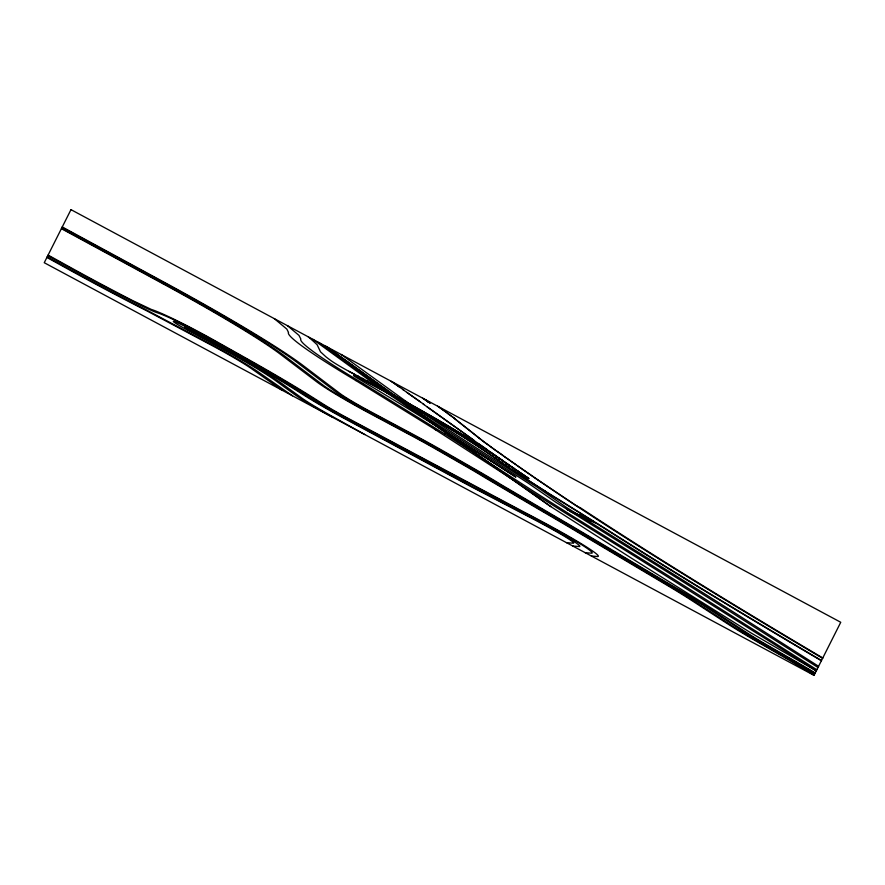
<?xml version="1.0" encoding="UTF-8"?>
<svg xmlns="http://www.w3.org/2000/svg" width="885" height="885" viewBox="0 0 885 885"><rect width="100%" height="100%" fill="white"/><g stroke="black" fill="none" stroke-linecap="round" stroke-linejoin="round"><path stroke-width="1.33" d="M566.5 542.671L573.237 543.191A29.692 2.024 28.2 0 0 554.972 530.823L554.818 530.735A66.375 4.513 28.2 0 0 527.659 516.132L471.86 487.06L345.338 419.025A66.375 4.513 28.2 0 1 304.296 395.385L295.601 389.876A143.237 9.746 28.2 0 0 241.096 357.673L206.581 338.258A29.692 2.024 28.2 0 0 184.666 326.853L187.2 329.22L215.11 344.199A89.086 6.062 28.2 0 1 281.397 383.216L301.188 397.597A50.655 3.44 28.2 0 0 329.629 414.921L364.797 434.546M572.706 546.001L579.288 546.521A36.683 2.5 28.2 0 0 556.72 531.243L556.577 531.155A73.366 4.989 28.2 0 0 526.553 515.015L471.816 486.496L345.681 418.671A59.395 4.038 28.2 0 1 308.953 397.52L300.225 391.978A150.229 10.222 28.2 0 0 243.065 358.204L209.159 339.143A36.683 2.5 28.2 0 0 177.476 322.815A13.972 0.951 28.2 0 0 174.046 322.162A13.972 0.951 28.2 0 0 185.131 328.789L214.778 344.696A80.358 5.465 28.2 0 1 274.56 379.886L294.152 394.135A59.395 4.038 28.2 0 0 327.505 414.434L333.037 417.521M585.151 552.671L591.39 553.169A50.655 3.44 28.2 0 0 560.227 532.073L560.072 531.985A87.338 5.941 28.2 0 0 524.34 512.78L346.367 417.963A45.412 3.086 28.2 0 1 318.279 401.79L309.451 396.192A164.201 11.173 28.2 0 0 246.981 359.266L213.163 340.26A50.655 3.44 28.2 0 0 157.519 312.836A34.935 2.378 28.2 0 1 136.356 303.168A164.201 11.173 28.2 0 1 70.457 268.122L47.823 255.621M591.379 556.012L597.441 556.499A57.647 3.916 28.2 0 0 561.975 532.493L561.831 532.405A94.33 6.416 28.2 0 0 523.234 511.652L346.71 417.609A38.431 2.611 28.2 0 1 322.948 403.925L314.075 398.294A171.181 11.638 28.2 0 0 248.939 359.797L215.121 340.791A57.647 3.916 28.2 0 0 151.379 309.462L132.96 300.734A155.461 10.576 28.2 0 1 72.105 268.343L48.1 255.079M567.019 509.461L582.064 516.364M588.359 519.76L591.058 521.464L579.575 514.782L594.41 522.028L542.715 489.969L545.105 491.087M567.119 509.528L582.275 516.486M585.571 517.99L594.499 522.095M570.128 511.397L597.452 523.964L604.068 528.168A1066.823 72.559 28.2 0 0 801.168 648.805L821.38 660.741M576.6 505.999L580.405 507.802A1027.54 69.893 28.2 0 0 820.55 656.626L822.784 657.953M428.019 401.956L430.132 403.007M527.969 478.077L529.053 478.641L527.714 477.812M348.801 371.28L358.724 376.457M356.965 375.605L359.067 376.711M358.989 376.601L363.757 379.101M362.231 378.371L368.304 381.49M367.01 380.882L377.198 386.214M371.523 383.194L372.873 383.913M375.848 385.561L377.452 386.424A147.596 10.034 28.2 0 1 477.115 443.651L477.8 444.082M527.947 478.132L522.57 474.592M62.249 226.969L165.141 282.757M62.038 227.401L164.466 282.934M61.607 228.253L163.271 283.377M61.397 228.673L162.63 283.565M47.17 256.916L66.486 267.58A185.164 12.589 28.2 0 0 146.479 310.004L213.982 345.891A59.395 4.038 28.2 0 1 258.177 371.899L292.481 395.783M46.905 257.458L64.837 267.358A193.892 13.186 28.2 0 0 147.762 311.354L213.65 346.389A50.655 3.44 28.2 0 1 251.34 368.569L281.861 390.086M527.482 477.878L526.276 477.103M816.28 670.874L750.602 632.686L630.972 557.882L550.724 506.563L376.866 384.444L318.655 342.418M821.501 660.498L802.894 649.501A1063.383 72.327 28.2 0 1 606.435 529.252L559.364 499.892A262.004 17.822 28.2 0 1 516.807 472.767L515.247 471.838M822.596 658.329L817.961 655.586A1032.795 70.247 28.2 0 1 536.664 479.15L534.164 477.435M815.229 672.943L814.72 672.633A101.355 6.892 28.2 0 0 799.952 663.971L769.375 646.349A73.366 4.989 28.2 0 1 746.011 632.189L712.126 610.13A153.713 10.454 28.2 0 0 680.842 590.804L585.494 534.164A363.292 24.714 28.2 0 0 552.096 514.583L501.629 484.958A101.31 6.892 28.2 0 0 475.865 469.681L447.544 453.452A101.332 6.892 28.2 0 0 411.757 433.672L370.926 411.857A38.431 2.611 28.2 0 1 339.807 393.371L303.135 365.538A188.649 12.832 28.2 0 0 165.384 282.89M816.302 670.819L694.526 593.979A1718.836 116.909 28.2 0 0 623.416 549.22L572.717 517.648A901.339 61.308 28.2 0 1 514.251 480.61L435.143 429.524M816.844 669.735L703.94 598.293A1732.797 117.86 28.2 0 0 632.244 553.169L581.545 521.597A887.522 60.368 28.2 0 1 523.997 485.135L444.878 434.048M814.963 673.474L814.908 673.441A94.319 6.416 28.2 0 0 797.23 662.998L766.642 645.375A80.336 5.465 28.2 0 1 741.066 629.877L707.17 607.818A146.733 9.978 28.2 0 0 677.313 589.366L581.655 532.538A349.398 23.762 28.2 0 0 549.552 513.709L497.293 483.033A94.319 6.416 28.2 0 0 473.309 468.807L426.094 441.98L370.837 412.344A45.412 3.086 28.2 0 1 334.065 390.506L297.393 362.673A181.668 12.357 28.2 0 0 164.743 283.089M362.972 383.459L445.221 434.269M355.516 380.34L435.641 429.844M817.983 667.478L722.746 606.933A1760.796 119.763 28.2 0 0 649.9 561.079L556.123 502.47L527.77 482.856L452.423 434.203A865.984 58.897 28.2 0 1 393.139 394.865L327.439 347.13M544.64 490.887L516.143 472.446M814.388 674.635L812.419 673.408A80.369 5.465 28.2 0 0 791.787 661.062L761.2 643.439A94.33 6.416 28.2 0 1 731.165 625.241L697.28 603.183A132.728 9.027 28.2 0 0 670.266 586.489L574.918 529.849A342.384 23.287 28.2 0 0 543.445 511.397L488.62 479.183A80.38 5.465 28.2 0 0 468.198 467.059L439.867 450.83A80.347 5.465 28.2 0 0 411.492 435.143L370.649 413.328A59.395 4.038 28.2 0 1 322.571 384.765L285.899 356.932A167.685 11.405 28.2 0 0 163.448 283.477M814.078 675.233L807.905 671.361A73.378 4.989 28.2 0 0 789.066 660.088L758.478 642.477A101.31 6.892 28.2 0 1 726.22 622.929L692.324 600.871A125.758 8.551 28.2 0 0 666.737 585.051L571.389 528.411A335.382 22.811 28.2 0 0 540.569 510.335L484.283 477.247A73.366 4.989 28.2 0 0 465.632 466.185L437.312 449.956A73.355 4.989 28.2 0 0 411.403 435.63L370.561 413.815A66.375 4.513 28.2 0 1 316.819 381.9L280.147 354.066A160.705 10.93 28.2 0 0 162.807 283.665M818.581 666.294L732.16 611.247A1774.624 120.703 28.2 0 0 658.739 565.039L566.312 507.293L537.516 487.381L462.158 438.728A852.023 57.945 28.2 0 1 409.987 404.224L341.179 354.487M477.037 443.695L476.528 443.374A146.733 9.978 28.2 0 0 377.464 386.424M477.203 443.805L478.807 444.735M479.15 444.945L480.455 445.797M478.21 444.447L481.429 446.427M459.934 441.128L515.878 477.07L442.08 429.391A880.829 59.914 28.2 0 1 381.778 389.378L312.848 339.298M480.644 446.029L483 447.456M481.595 446.648L483.929 448.064M577.23 506.297L530.458 474.88M483.298 447.766L485.588 449.16M484.206 448.363L486.473 449.757M485.832 449.447L488.354 451.007M486.706 450.022L489.206 451.582M489.339 451.671L491.142 452.888M488.553 451.262L490.069 452.29M523.986 475.289L527.836 477.767M523.234 474.913L528.367 478.132M515.004 471.55L505.479 465.211M511.663 469.415L515.9 472.159M523.068 474.537L513.023 467.955M490.478 452.567L493.155 454.259M519.749 472.546L524.65 475.61M523.643 475.19L517.415 471.097M522.327 474.426L522.98 474.869M509.66 467.922L504.616 464.625M518.378 471.351L513.61 468.22M491.562 453.297L495.766 456.041M515.723 469.935L520.834 473.154M512.36 467.634L515.878 470.046M503.543 463.762L497.735 459.912M505.28 464.946L499.439 461.085M513.776 468.198L497.425 457.191M509.705 465.676L514.285 468.541M493.675 454.746L497.171 457.014M509.041 465.355L513.377 468.198M533.6 476.904L526.398 472.07M508.565 464.625L497.514 457.102M506.574 463.663L510.446 466.052M507.393 464.227L509.572 465.72M497.569 459.658L491.872 455.863M498.41 460.233L493.531 457.014M529.905 474.36L521.995 469.006M496.629 456.771L500.113 459.193M507.249 463.983L502.514 460.853M502.713 460.565L490.279 452.036M492.547 456.195L490.213 454.713A234.968 15.985 28.2 0 0 457.313 433.263A129.453 8.806 28.2 0 0 417.023 409.501A156.357 10.631 28.2 0 0 357.418 376.977M525.867 471.561L517.26 465.698M521.088 468.231L511.054 461.328M496.164 456.018L478.21 443.507M515.988 464.658L504.572 456.748M487.414 449.868L473.652 440.265M510.202 460.587L503.067 455.687M391.989 381.723L399.876 387.309M391.115 381.258L403.98 390.208M438.451 406.624L441.493 408.793M437.577 406.16L446.527 412.421M425.32 399.589L430.088 402.974M423.561 398.648L429.402 402.631M422.687 398.184L428.705 402.299M502.625 455.222L492.005 447.799M503.753 456.018L494.394 449.503M402.642 389.422L420.165 401.735M406.79 392.365L424.169 404.589M472.457 439.259L423.163 404.025M474.338 440.608L427.201 406.912M325.735 346.212L550.724 506.563M441.825 409.191L447.489 413.129M493.885 448.994L489.682 446.117M491.54 447.301L484.15 442.046M489.25 445.631L482.037 440.476M446.792 412.786L453.872 417.897M447.744 413.483L454.735 418.55M483.796 441.615L478.995 438.175M481.728 440.055L454.857 418.826M454.016 418.185L478.73 437.787M287.548 325.746L298.964 335.371L300.856 339.099A169.876 11.549 28.2 0 0 363.171 383.581M274.273 318.622L286.817 329.076L288.543 332.495A183.848 12.501 28.2 0 0 355.991 380.627M308.234 336.82L309.827 338.17A575.217 39.128 28.2 0 1 317.184 344.818L320.481 351.81L325.945 356.843A169.334 11.516 28.2 0 0 330.691 360.438A26.207 1.781 28.2 0 0 354.763 374.455M459.592 440.918A562.307 38.243 28.2 0 0 356.832 377.795A8.739 0.597 28.2 0 1 353.812 375.45A8.739 0.597 28.2 0 1 360.826 378.703A157.209 10.697 28.2 0 1 417.3 409.578A130.294 8.861 28.2 0 1 457.866 433.506A235.808 16.041 28.2 0 1 490.887 455.045M70.977 209.645L44.25 262.723L814.023 675.355L840.75 622.277L70.977 209.645"/></g></svg>
